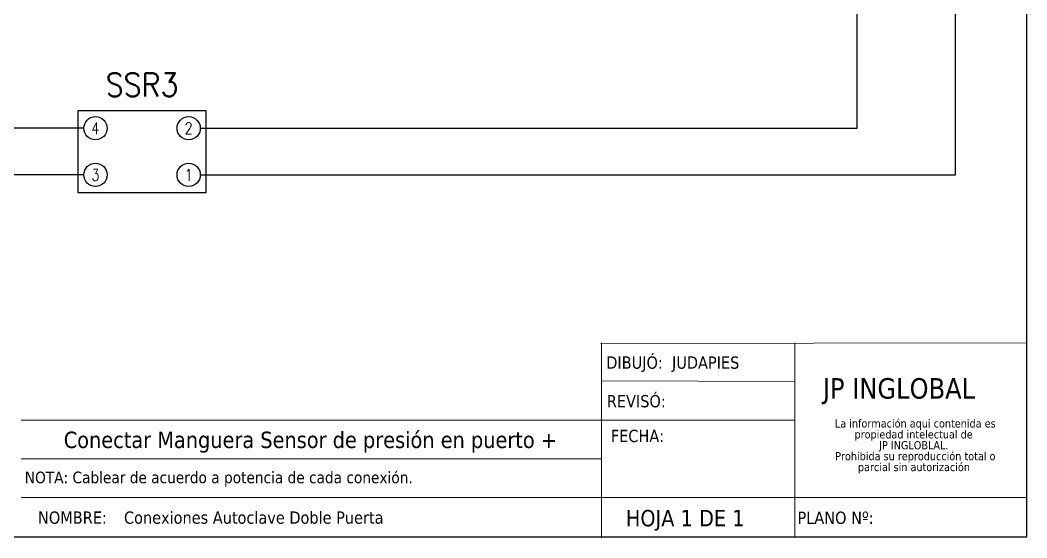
# Model space of a CAD drawing. Header units: millimetres. Extents: x 123.5 to 144.3, y 105.4 to 121.6.
# Drawn here: x 133.45 to 144.26, y 105.39 to 110.95 of the extents above; entities that cross this region are included whole.
import ezdxf
from ezdxf.enums import TextEntityAlignment as Align

# ---------------------------------------------------------------- set-up
doc = ezdxf.new("R2010")
doc.units = ezdxf.units.MM
doc.linetypes.add('CENTERX2', pattern=[20.32, 12.7, -2.54, 2.54, -2.54])
for name, color, linetype in [('CONTORNO', 179, 'Continuous'), ('SYMS', 7, 'Continuous'), ('TAGS', 250, 'Continuous'), ('TERMS', 250, 'Continuous'), ('WIRES', 7, 'Continuous')]:
    doc.layers.add(name, color=color, linetype=linetype)
doc.styles.add('SLDTEXTSTYLE0', font='tahoma.ttf')
doc.styles.add('SLDTEXTSTYLE1', font='tahomabd.ttf')
doc.styles.add('WD', font='romans.shx')

# ---------------------------------------------------------------- blocks, each defined once
blk = doc.blocks.new('SW_NOTE_2')
at = {"layer": 'CONTORNO', "color": 0, "char_height": 1.0583, "attachment_point": 2, "style": 'SLDTEXTSTYLE0'}
for s, insert in [('La información aqui contenida es ', (10.29, 1.34)), ('propiedad intelectual de', (10.08, -0.07)), ('JP INGLOBLAL.', (10.1, -1.48)), ('Prohibida su reproducción total o ', (10.3, -2.89)), ('parcial sin autorización', (10.12, -4.3))]:
    blk.add_mtext(s, dxfattribs=dict(at, insert=insert))
blk = doc.blocks.new('HDV1TFL')
for p, q in [((0.3438, 0.3438), (-0.3438, 0.3438)), ((-0.3438, 0.3438), (-0.3438, -0.0938)), ((0.3438, -0.0938), (0.3438, 0.3438)), ((-0.3438, -0.0938), (0.3438, -0.0938))]:
    blk.add_line(p, q)
for centre in [(-0.25, 0.25), (0.25, 0.25), (-0.25, 0), (0.25, 0)]:
    blk.add_circle(centre, 0.0625)
at = {"style": 'WD'}
for tag, width, p in [('INST', 0.7, (0.0055, 0.747)), ('LOC', 0.7, (0.0055, 0.5774)), ('TAG1', 0.9, (0, 0.4211)), ('RATING2', 0.7, (0, 0.0313)), ('DESC1', 0.7, (0, -0.2932)), ('DESC2', 0.7, (0, -0.4495)), ('XREF', 0.7, (0, -0.6057))]:
    blk.add_attdef(tag, text='', height=0.125, dxfattribs=dict(at, width=width)).set_placement(p, align=Align.CENTER)
at = {"style": 'WD', "flags": 9}
blk.add_attdef('FAMILY', text='', height=0.01, dxfattribs=at).set_placement((-0.0053, 0.3886), align=Align.CENTER)
at = {"linetype": 'Continuous', "style": 'WD', "flags": 1}
for tag, p in [('CAT', (0, 0.3781)), ('MFG', (0, 0.3592))]:
    blk.add_attdef(tag, text='', height=0.01, dxfattribs=at).set_placement(p, align=Align.MIDDLE)
at = {"style": 'WD', "flags": 1}
for tag, p in [('X2TERM03', (-0.25, 0.3125)), ('X2TERM04', (0.25, 0.3125)), ('X4TERM03', (-0.3125, 0.25)), ('X1TERM04', (0.3125, 0.25)), ('X4TERM01', (-0.3125, 0)), ('X1TERM02', (0.3125, 0)), ('X8TERM01', (-0.25, -0.0625)), ('X8TERM02', (0.25, -0.0625))]:
    blk.add_attdef(tag, p, '', height=0.0125, dxfattribs=at)
at = {"linetype": 'Continuous', "style": 'WD', "flags": 9}
blk.add_attdef('ASSYCODE', text='', height=0.01, dxfattribs=at).set_placement((0, 0.3281), align=Align.CENTER)
at = {"linetype": 'Continuous', "style": 'WD', "width": 0.8, "flags": 8}
for tag, p in [('TERM03', (-0.25, 0.25)), ('TERM04', (0.25, 0.25)), ('TERM01', (-0.25, 0)), ('TERM02', (0.25, 0))]:
    blk.add_attdef(tag, text='', height=0.0625, dxfattribs=at).set_placement(p, align=Align.MIDDLE)
at = {"style": 'WD', "width": 0.7}
blk.add_attdef('RATING1', text='', height=0.125, dxfattribs=at).set_placement((0, 0.25), align=Align.MIDDLE)

msp = doc.modelspace()

# ---------------------------------------------------------------- linework, layer by layer
at = {"color": 7, "linetype": 'Continuous'}
for p, q in [((144.256, 105.405), (144.256, 121.59)), ((123.506, 105.405), (144.256, 105.405))]:
    msp.add_line(p, q, dxfattribs=at)
at = {"color": 7, "linetype": 'CENTERX2', "lineweight": 0}
for p in [(144.256, 108.823), (133.462, 105.405)]:
    msp.add_line(p, (144.256, 105.405), dxfattribs=at)
at = {"color": 7, "linetype": 'Continuous', "lineweight": 0}
for p, q in [((144.256, 107.486), (139.686, 107.478)), ((139.691, 107.486), (139.691, 105.394)), ((141.766, 107.486), (141.766, 105.397)), ((141.766, 107.071), (139.692, 107.079)), ((141.766, 106.656), (133.465, 106.656)), ((139.691, 106.241), (133.465, 106.241)), ((144.256, 105.826), (133.465, 105.826))]:
    msp.add_line(p, q, dxfattribs=at)
at = {"layer": 'WIRES'}
for p, q in [((143.49, 109.289), (143.49, 117.237)), ((142.436, 109.789), (142.436, 115.796)), ((134.138, 109.789), (129.718, 109.789)), ((135.388, 109.789), (142.436, 109.789)), ((134.138, 109.289), (129.34, 109.289)), ((135.388, 109.289), (143.49, 109.289))]:
    msp.add_line(p, q, dxfattribs=at)

# ---------------------------------------------------------------- block references
at = {"layer": 'CONTORNO', "color": 7, "xscale": 0.083, "yscale": 0.083, "zscale": 0.083}
msp.add_blockref('SW_NOTE_2', (142.204, 106.555), dxfattribs=at)
at = {"layer": 'SYMS'}
ref = msp.add_blockref('HDV1TFL', (134.763, 109.289), dxfattribs=dict(at, xscale=2, yscale=2, zscale=2))
ref.add_attrib('TERM03', '4', dxfattribs={"layer": 'TERMS', "linetype": 'Continuous', "height": 0.125, "style": 'WD', "width": 0.8, "flags": 8}).set_placement((134.263, 109.789), align=Align.MIDDLE)
ref.add_attrib('TERM04', '2', dxfattribs={"layer": 'TERMS', "linetype": 'Continuous', "height": 0.125, "style": 'WD', "width": 0.8, "flags": 8}).set_placement((135.263, 109.789), align=Align.MIDDLE)
ref.add_attrib('TERM02', '1', dxfattribs={"layer": 'TERMS', "linetype": 'Continuous', "height": 0.125, "style": 'WD', "width": 0.8, "flags": 8}).set_placement((135.263, 109.289), align=Align.MIDDLE)
ref.add_attrib('TERM01', '3', dxfattribs={"layer": 'TERMS', "linetype": 'Continuous', "height": 0.125, "style": 'WD', "width": 0.8, "flags": 8}).set_placement((134.263, 109.289), align=Align.MIDDLE)
ref.add_attrib('TAG1', 'SSR3', dxfattribs={"layer": 'TAGS', "height": 0.25, "style": 'WD', "width": 0.9}).set_placement((134.763, 110.131), align=Align.CENTER)

# ---------------------------------------------------------------- texts
at = {"color": 7, "linetype": 'Continuous', "lineweight": 0, "attachment_point": 1, "style": 'SLDTEXTSTYLE0'}
for s, insert, char_height in [('REVISÓ:', (139.749, 106.927), 0.1318), ('FECHA:', (139.792, 106.554), 0.1318), ('NOTA: Cablear de acuerdo a potencia de cada conexión.', (133.505, 106.105), 0.1245), ('\\pi-0.39529,l0.52705,t1.0541;NOMBRE:^IConexiones Autoclave Doble Puerta', (133.515, 105.678), 0.13176), ('HOJA 1 DE 1', (139.953, 105.694), 0.17568), ('PLANO Nº:', (141.795, 105.676), 0.1318)]:
    msp.add_mtext(s, dxfattribs=dict(at, insert=insert, char_height=char_height))
at = {"layer": 'CONTORNO', "color": 7}
for s, insert, char_height, attachment_point, style in [('DIBUJÓ:  JUDAPIES', (139.743, 107.341), 0.13176, 1, 'SLDTEXTSTYLE0'), ('    Conectar Manguera Sensor de presión en puerto +', (136.437, 106.534), 0.17568, 2, 'SLDTEXTSTYLE1')]:
    msp.add_mtext(s, dxfattribs=dict(at, insert=insert, char_height=char_height, attachment_point=attachment_point, style=style))
at = {"layer": 'CONTORNO', "insert": (142.067, 107.108), "char_height": 0.2196, "attachment_point": 1, "style": 'SLDTEXTSTYLE1'}
msp.add_mtext('JP INGLOBAL', dxfattribs=at)

doc.saveas('drawing.dxf')
